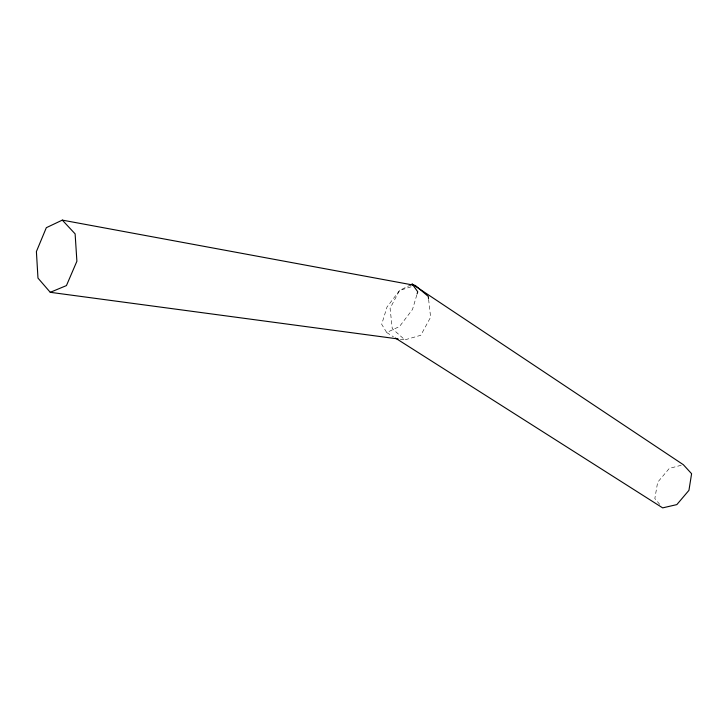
<?xml version="1.0" encoding="UTF-8"?>
<svg xmlns="http://www.w3.org/2000/svg" width="728" height="728" viewBox="0 0 728 728"><rect width="100%" height="100%" fill="white"/><g stroke="black" fill="none" stroke-linecap="round" stroke-linejoin="round"><path stroke-width="0.55" stroke-dasharray="3.64 2.73" d="M416.816 294.913L412.494 309.482L399.499 326.517L386.723 332.532L381.69 324.306L387.014 307.025L399.526 290.508L410.274 285.076M411.093 286.796L399.526 290.508L390.09 308.317L392.256 328.619L404.859 339.858L420.793 335.28L430.612 317.217L428.528 298.616M681.199 465.283L669.341 468.377L657.648 482.273L654.836 498.525L659.814 504.477M400.355 339.257L404.859 339.858M386.723 332.532L393.429 336.791"/><path stroke-width="1.09" d="M417.126 293.866L417.745 291.782L412.221 284.084L410.274 285.076M428.528 298.616L428.282 296.433L415.297 285.449L62.308 220.12L46.328 227.691L36.4 251.56L37.974 278.096L50.268 292.319L398.107 338.948M50.268 292.319L66.439 285.585L76.895 261.243L75.121 233.87L62.308 220.12M395.34 338.01L662.662 507.88L676.84 504.604L688.943 490.344L691.6 473.71L683.355 464.719L412.221 284.084"/></g></svg>
